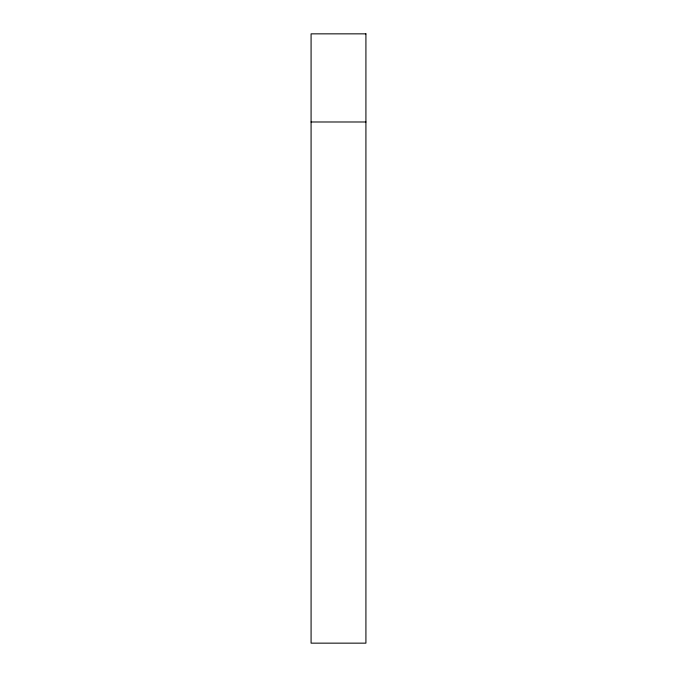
<?xml version="1.0" encoding="UTF-8"?>
<svg xmlns="http://www.w3.org/2000/svg" width="677" height="677" viewBox="0 0 677 677"><rect width="100%" height="100%" fill="white"/><g stroke="black" fill="none" stroke-linecap="round" stroke-linejoin="round"><path stroke-width="1.02" d="M311.082 121.987L365.918 121.987M365.918 33.85L311.082 33.85L311.082 643.15L365.918 643.15L365.918 33.85"/></g></svg>
